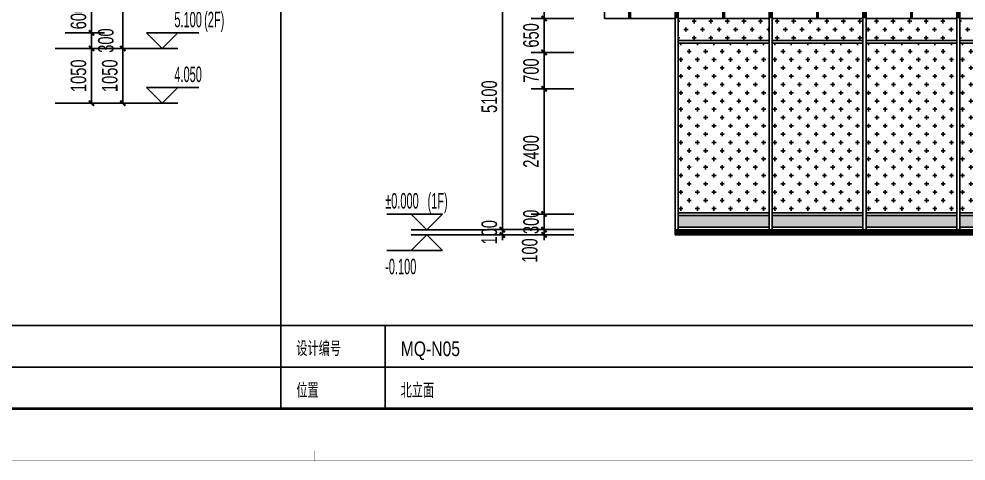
# Model space of a CAD drawing. Extents: x -483182 to 812890, y -390528 to -214858.
# Drawn here: x -173496 to -155345, y -353794 to -345316 of the extents above; entities that cross this region are included whole.
import ezdxf

# ---------------------------------------------------------------- set-up
doc = ezdxf.new("R2010")
doc.units = 0
doc.header["$LTSCALE"] = 1000
doc.header["$MEASUREMENT"] = 0
doc.linetypes.add('ACAD_ISO05W100', pattern=[34, 24, -3, 0.5, -3, 0.5, -3])
for name, color, linetype in [('01-标注_尺寸', 124, 'Continuous'), ('01-标注_标高', 200, 'Continuous'), ('01-标注_轴线坐标', 132, 'Continuous'), ('02-TEXT_标注', 130, 'Continuous'), ('05-填充_156', 156, 'Continuous'), ('05-填充_168', 168, 'Continuous'), ('05-填充_18', 18, 'Continuous'), ('A-0-图名图例', 2, 'Continuous'), ('A-C_窗', 140, 'Continuous')]:
    doc.layers.add(name, color=color, linetype=linetype)
doc.styles.add('_TCH_DIM', font='ros.shx', dxfattribs={"width": 0.75, "bigfont": 'jd.shx'})
doc.styles.add('_TCH_DIM_T3', font='ros.shx', dxfattribs={"width": 0.705882, "bigfont": 'jd.shx'})
doc.dimstyles.new('_TCH_ARCH&&100', dxfattribs={"dimtxt": 297.5, "dimasz": 100, "dimexe": 250, "dimexo": 300, "dimgap": 100, "dimtad": 1, "dimdec": 0, "dimzin": 0, "dimdsep": 46, "dimtxsty": '_TCH_DIM_T3', "dimblk": 'ARCHTICK', "dimcen": 0.09, "dimclrt": 7, "dimazin": 2, "dimtfac": 1, "dimtdec": 0, "dimtix": 1, "dimtmove": 2, "dimatfit": 3, "dimfxl": 0, "dimtolj": 1, "dimtzin": 0, "dimarcsym": 0})

# ---------------------------------------------------------------- blocks, each defined once
blk = doc.blocks.new('*U92')
at = {"layer": '05-填充_168'}
h = blk.add_hatch(color=256, dxfattribs=at)
h.dxf.hatch_style = 1
h.paths.add_polyline_path([(0, 50), (1740, 50), (1740, 275), (0, 275)])
for points in [[(0, 325), (1740, 325)], [(0, 275), (1740, 275)], [(0, 50), (1740, 50)], [(0, 0), (1740, 0)]]:
    blk.add_lwpolyline(points)
blk.add_lwpolyline([(0, 50), (1740, 50), (1740, 275), (0, 275)], close=True)
blk = doc.blocks.new('*U434')
at = {"layer": '05-填充_156'}
h = blk.add_hatch(dxfattribs=at)
h.set_pattern_fill('CROSS', color=136, scale=100)
h.set_pattern_definition([(0, (-427135.5, 318054.43), (158.75, 158.75), [79.375, -238.125]), (90, (-427095.81, 318014.74), (-158.75, 158.75), [79.375, -238.125])])
h.paths.add_polyline_path([(0, 50), (1740, 50), (1740, 475), (0, 475)])
blk.add_lwpolyline([(0, 50), (1740, 50), (1740, 475), (0, 475)], close=True)
for points in [[(0, 50), (1740, 50)], [(0, 0), (1740, 0)]]:
    blk.add_lwpolyline(points)
blk = doc.blocks.new('tjuytduj')
at = {"layer": '05-填充_156'}
h = blk.add_hatch(dxfattribs=at)
h.set_pattern_fill('CROSS', color=136, scale=100)
h.set_pattern_definition([(0, (-427075.5, 321129.43), (158.75, 158.75), [79.375, -238.125]), (90, (-427035.81, 321089.74), (-158.75, 158.75), [79.375, -238.125])])
h.paths.add_polyline_path([(1800, 3075), (60, 3075), (60, -175), (1800, -175)])
h = blk.add_hatch(dxfattribs=at)
h.set_pattern_fill('CROSS', color=136, scale=100)
h.set_pattern_definition([(0, (-425275.5, 321129.43), (158.75, 158.75), [79.375, -238.125]), (90, (-425235.81, 321089.74), (-158.75, 158.75), [79.375, -238.125])])
h.paths.add_polyline_path([(3600, 3075), (1860, 3075), (1860, -175), (3600, -175)])
h = blk.add_hatch(dxfattribs=at)
h.set_pattern_fill('CROSS', color=136, scale=100)
h.set_pattern_definition([(0, (-423475.5, 321129.43), (158.75, 158.75), [79.375, -238.125]), (90, (-423435.81, 321089.74), (-158.75, 158.75), [79.375, -238.125])])
h.paths.add_polyline_path([(5400, 3075), (3660, 3075), (3660, -175), (5400, -175)])
h = blk.add_hatch(dxfattribs=at)
h.set_pattern_fill('CROSS', color=136, scale=100)
h.set_pattern_definition([(0, (-421675.5, 321129.43), (158.75, 158.75), [79.375, -238.125]), (90, (-421635.81, 321089.74), (-158.75, 158.75), [79.375, -238.125])])
h.paths.add_polyline_path([(7200, 3075), (5460, 3075), (5460, -175), (7200, -175)])
at = {"layer": '05-填充_18'}
for points, const_width in [([(-870, 3550), (-870, 14700)], 60), ([(30, 3550), (30, 14700)], 60), ([(930, 3550), (930, 14700)], 60), ([(1830, 3550), (1830, 14700)], 60), ([(2730, 3550), (2730, 14700)], 60), ([(3630, 3550), (3630, 14700)], 60), ([(4530, 3550), (4530, 14700)], 60), ([(5430, 3550), (5430, 14700)], 60), ([(0, -550), (11627, -550)], 100)]:
    blk.add_lwpolyline(points, dxfattribs=dict(at, const_width=const_width))
at = {"layer": 'A-C_窗'}
for p, q in [((0, 3700), (0, -500)), ((60, 3700), (60, -500)), ((1800, 3700), (1800, -500)), ((1860, 3700), (1860, -500)), ((3600, 3700), (3600, -500)), ((3660, 3700), (3660, -500)), ((5400, 3700), (5400, -500)), ((5460, 3700), (5460, -500)), ((0, -500), (11627, -500))]:
    blk.add_line(p, q, dxfattribs=at)
blk.add_lwpolyline([(0, -600), (11627, -600), (11627, 4600), (24003, 4600), (24003, 7925), (14794, 7925), (14794, 9100), (25397, 9100), (25397, 14700), (-1350, 14700), (-1350, 3550), (0, 3550), (0, -600)], dxfattribs=at)
for name, p in [('*U434', (60, 3075)), ('*U434', (1860, 3075)), ('*U434', (3660, 3075)), ('*U434', (5460, 3075)), ('*U92', (60, -500)), ('*U92', (1860, -500)), ('*U92', (3660, -500)), ('*U92', (5460, -500))]:
    blk.add_blockref(name, p, dxfattribs=at)
blk = doc.blocks.new('图框-A1')
for points, const_width in [([(0, 0), (841, 0), (841, 594), (0, 594)], 0.05), ([(766, 584), (25, 584), (25, 10), (766, 10)], 0.5)]:
    blk.add_lwpolyline(points, close=True, dxfattribs=dict(const_width=const_width))
at = {"const_width": 0.05}
blk.add_lwpolyline([(420.5, 0), (420.5, 2)], dxfattribs=at)
blk = doc.blocks.new('_ArchTick')
at = {"color": 0, "linetype": 'ByBlock', "const_width": 0.4}
blk.add_lwpolyline([(-0.5, -0.5), (0.5, 0.5)], dxfattribs=at)
blk = doc.blocks.new('*D1906')
at = {"layer": '01-标注_尺寸', "color": 0, "lineweight": -2, "transparency": 16777216}
for p, q in [((-163423, -349357), (-164482, -349357)), ((-164232, -349357), (-164232, -349257)), ((-164232, -349457), (-164232, -349357)), ((-163423, -349457), (-164482, -349457)), ((-164232, -349457), (-164232, -349557))]:
    blk.add_line(p, q, dxfattribs=at)
at = {"layer": 'Defpoints', "color": 0, "transparency": 16777216}
for p in [(-164232, -349357), (-163123, -349357), (-163123, -349457)]:
    blk.add_point(p, dxfattribs=at)
at = {"layer": '01-标注_尺寸', "color": 0, "lineweight": -2, "transparency": 16777216, "xscale": 100, "yscale": 100, "zscale": 100}
for p, rotation in [((-164232, -349357), 270), ((-164232, -349457), 90)]:
    blk.add_blockref('_ArchTick', p, dxfattribs=dict(at, rotation=rotation))
at = {"layer": '01-标注_尺寸', "color": 7, "transparency": 16777216, "insert": (-164481, -349407), "char_height": 297.5, "attachment_point": 5, "rotation": 90, "style": '_TCH_DIM_T3'}
blk.add_mtext('\\A1;100', dxfattribs=at)
blk = doc.blocks.new('*D1907')
at = {"layer": '01-标注_尺寸', "color": 0, "lineweight": -2, "transparency": 16777216}
for p, q in [((-163423, -344257), (-164482, -344257)), ((-164232, -349357), (-164232, -344257)), ((-163423, -349357), (-164482, -349357))]:
    blk.add_line(p, q, dxfattribs=at)
at = {"layer": 'Defpoints', "color": 0, "transparency": 16777216}
for p in [(-164232, -344257), (-163123, -344257), (-163123, -349357)]:
    blk.add_point(p, dxfattribs=at)
at = {"layer": '01-标注_尺寸', "color": 0, "lineweight": -2, "transparency": 16777216, "xscale": 100, "yscale": 100, "zscale": 100}
for p, rotation in [((-164232, -344257), 90), ((-164232, -349357), 270)]:
    blk.add_blockref('_ArchTick', p, dxfattribs=dict(at, rotation=rotation))
at = {"layer": '01-标注_尺寸', "color": 7, "transparency": 16777216, "insert": (-164481, -346807), "char_height": 297.5, "attachment_point": 5, "rotation": 90, "style": '_TCH_DIM_T3'}
blk.add_mtext('\\A1;5100', dxfattribs=at)
blk = doc.blocks.new('*D1911')
at = {"layer": '01-标注_尺寸', "color": 0, "lineweight": -2, "transparency": 16777216}
for p, q in [((-162859, -349357), (-163682, -349357)), ((-163432, -349357), (-163432, -349257)), ((-163432, -349457), (-163432, -349357)), ((-162859, -349457), (-163682, -349457)), ((-163432, -349457), (-163432, -349557))]:
    blk.add_line(p, q, dxfattribs=at)
at = {"layer": 'Defpoints', "color": 0, "transparency": 16777216}
for p in [(-163432, -349357), (-162559, -349357), (-162559, -349457)]:
    blk.add_point(p, dxfattribs=at)
at = {"layer": '01-标注_尺寸', "color": 0, "lineweight": -2, "transparency": 16777216, "xscale": 100, "yscale": 100, "zscale": 100}
for p, rotation in [((-163432, -349357), 270), ((-163432, -349457), 90)]:
    blk.add_blockref('_ArchTick', p, dxfattribs=dict(at, rotation=rotation))
at = {"layer": '01-标注_尺寸', "color": 7, "transparency": 16777216, "insert": (-163707, -349757), "char_height": 297.5, "attachment_point": 5, "rotation": 90, "style": '_TCH_DIM_T3'}
blk.add_mtext('\\A1;100', dxfattribs=at)
blk = doc.blocks.new('*D1912')
at = {"layer": '01-标注_尺寸', "color": 0, "lineweight": -2, "transparency": 16777216}
for p, q in [((-163432, -349057), (-163432, -348957)), ((-162859, -349057), (-163682, -349057)), ((-163432, -349357), (-163432, -349057)), ((-162859, -349357), (-163682, -349357)), ((-163432, -349357), (-163432, -349457))]:
    blk.add_line(p, q, dxfattribs=at)
at = {"layer": 'Defpoints', "color": 0, "transparency": 16777216}
for p in [(-163432, -349057), (-162559, -349057), (-162559, -349357)]:
    blk.add_point(p, dxfattribs=at)
at = {"layer": '01-标注_尺寸', "color": 0, "lineweight": -2, "transparency": 16777216, "xscale": 100, "yscale": 100, "zscale": 100}
for p, rotation in [((-163432, -349057), 270), ((-163432, -349357), 90)]:
    blk.add_blockref('_ArchTick', p, dxfattribs=dict(at, rotation=rotation))
at = {"layer": '01-标注_尺寸', "color": 7, "transparency": 16777216, "insert": (-163681, -349207), "char_height": 297.5, "attachment_point": 5, "rotation": 90, "style": '_TCH_DIM_T3'}
blk.add_mtext('\\A1;300', dxfattribs=at)
blk = doc.blocks.new('*D1913')
at = {"layer": '01-标注_尺寸', "color": 0, "lineweight": -2, "transparency": 16777216}
for p, q in [((-162859, -346657), (-163682, -346657)), ((-163432, -349057), (-163432, -346657)), ((-162859, -349057), (-163682, -349057))]:
    blk.add_line(p, q, dxfattribs=at)
at = {"layer": 'Defpoints', "color": 0, "transparency": 16777216}
for p in [(-163432, -346657), (-162559, -346657), (-162559, -349057)]:
    blk.add_point(p, dxfattribs=at)
at = {"layer": '01-标注_尺寸', "color": 0, "lineweight": -2, "transparency": 16777216, "xscale": 100, "yscale": 100, "zscale": 100}
for p, rotation in [((-163432, -346657), 90), ((-163432, -349057), 270)]:
    blk.add_blockref('_ArchTick', p, dxfattribs=dict(at, rotation=rotation))
at = {"layer": '01-标注_尺寸', "color": 7, "transparency": 16777216, "insert": (-163681, -347857), "char_height": 297.5, "attachment_point": 5, "rotation": 90, "style": '_TCH_DIM_T3'}
blk.add_mtext('\\A1;2400', dxfattribs=at)
blk = doc.blocks.new('*D1914')
at = {"layer": '01-标注_尺寸', "color": 0, "lineweight": -2, "transparency": 16777216}
for p, q in [((-162859, -345957), (-163682, -345957)), ((-163432, -346657), (-163432, -345957)), ((-162859, -346657), (-163682, -346657))]:
    blk.add_line(p, q, dxfattribs=at)
at = {"layer": 'Defpoints', "color": 0, "transparency": 16777216}
for p in [(-163432, -345957), (-162559, -345957), (-162559, -346657)]:
    blk.add_point(p, dxfattribs=at)
at = {"layer": '01-标注_尺寸', "color": 0, "lineweight": -2, "transparency": 16777216, "xscale": 100, "yscale": 100, "zscale": 100}
for p, rotation in [((-163432, -345957), 90), ((-163432, -346657), 270)]:
    blk.add_blockref('_ArchTick', p, dxfattribs=dict(at, rotation=rotation))
at = {"layer": '01-标注_尺寸', "color": 7, "transparency": 16777216, "insert": (-163681, -346307), "char_height": 297.5, "attachment_point": 5, "rotation": 90, "style": '_TCH_DIM_T3'}
blk.add_mtext('\\A1;700', dxfattribs=at)
blk = doc.blocks.new('*D1915')
at = {"layer": '01-标注_尺寸', "color": 0, "lineweight": -2, "transparency": 16777216}
for p, q in [((-162859, -345307), (-163682, -345307)), ((-163432, -345957), (-163432, -345307)), ((-162859, -345957), (-163682, -345957))]:
    blk.add_line(p, q, dxfattribs=at)
at = {"layer": 'Defpoints', "color": 0, "transparency": 16777216}
for p in [(-163432, -345307), (-162559, -345307), (-162559, -345957)]:
    blk.add_point(p, dxfattribs=at)
at = {"layer": '01-标注_尺寸', "color": 0, "lineweight": -2, "transparency": 16777216, "xscale": 100, "yscale": 100, "zscale": 100}
for p, rotation in [((-163432, -345307), 90), ((-163432, -345957), 270)]:
    blk.add_blockref('_ArchTick', p, dxfattribs=dict(at, rotation=rotation))
at = {"layer": '01-标注_尺寸', "color": 7, "transparency": 16777216, "insert": (-163681, -345632), "char_height": 297.5, "attachment_point": 5, "rotation": 90, "style": '_TCH_DIM_T3'}
blk.add_mtext('\\A1;650', dxfattribs=at)
blk = doc.blocks.new('*D1916')
at = {"layer": '01-标注_尺寸', "color": 0, "lineweight": -2, "transparency": 16777216}
for p, q in [((-162859, -344257), (-163682, -344257)), ((-163432, -345307), (-163432, -344257)), ((-162859, -345307), (-163682, -345307))]:
    blk.add_line(p, q, dxfattribs=at)
at = {"layer": 'Defpoints', "color": 0, "transparency": 16777216}
for p in [(-163432, -344257), (-162559, -344257), (-162559, -345307)]:
    blk.add_point(p, dxfattribs=at)
at = {"layer": '01-标注_尺寸', "color": 0, "lineweight": -2, "transparency": 16777216, "xscale": 100, "yscale": 100, "zscale": 100}
for p, rotation in [((-163432, -344257), 90), ((-163432, -345307), 270)]:
    blk.add_blockref('_ArchTick', p, dxfattribs=dict(at, rotation=rotation))
at = {"layer": '01-标注_尺寸', "color": 7, "transparency": 16777216, "insert": (-163681, -344782), "char_height": 297.5, "attachment_point": 5, "rotation": 90, "style": '_TCH_DIM_T3'}
blk.add_mtext('\\A1;1050', dxfattribs=at)
blk = doc.blocks.new('*D1928')
at = {"layer": '01-标注_轴线坐标', "color": 0, "lineweight": -2, "transparency": 16777216}
for p, q in [((-172804, -345881), (-171255, -345881)), ((-171505, -346931), (-171505, -345881)), ((-172804, -346931), (-171255, -346931))]:
    blk.add_line(p, q, dxfattribs=at)
at = {"layer": 'Defpoints', "color": 0, "transparency": 16777216}
for p in [(-173104, -345881), (-171505, -345881), (-173104, -346931)]:
    blk.add_point(p, dxfattribs=at)
at = {"layer": '01-标注_轴线坐标', "color": 0, "lineweight": -2, "transparency": 16777216, "xscale": 100, "yscale": 100, "zscale": 100}
for p, rotation in [((-171505, -345881), 90), ((-171505, -346931), 270)]:
    blk.add_blockref('_ArchTick', p, dxfattribs=dict(at, rotation=rotation))
at = {"layer": '01-标注_轴线坐标', "color": 7, "transparency": 16777216, "insert": (-171754, -346406), "char_height": 297.5, "attachment_point": 5, "rotation": 90, "style": '_TCH_DIM_T3'}
blk.add_mtext('\\A1;1050', dxfattribs=at)
blk = doc.blocks.new('*D1929')
at = {"layer": '01-标注_轴线坐标', "color": 0, "lineweight": -2, "transparency": 16777216}
for p, q in [((-172804, -341381), (-171255, -341381)), ((-171505, -345881), (-171505, -341381)), ((-172804, -345881), (-171255, -345881))]:
    blk.add_line(p, q, dxfattribs=at)
at = {"layer": 'Defpoints', "color": 0, "transparency": 16777216}
for p in [(-173104, -341381), (-171505, -341381), (-173104, -345881)]:
    blk.add_point(p, dxfattribs=at)
at = {"layer": '01-标注_轴线坐标', "color": 0, "lineweight": -2, "transparency": 16777216, "xscale": 100, "yscale": 100, "zscale": 100}
for p, rotation in [((-171505, -341381), 90), ((-171505, -345881), 270)]:
    blk.add_blockref('_ArchTick', p, dxfattribs=dict(at, rotation=rotation))
at = {"layer": '01-标注_轴线坐标', "color": 7, "transparency": 16777216, "insert": (-171754, -343631), "char_height": 297.5, "attachment_point": 5, "rotation": 90, "style": '_TCH_DIM_T3'}
blk.add_mtext('\\A1;4500', dxfattribs=at)
blk = doc.blocks.new('*D1932')
at = {"layer": '01-标注_尺寸', "color": 0, "lineweight": -2, "transparency": 16777216}
for p, q in [((-172613, -345881), (-171855, -345881)), ((-172105, -346931), (-172105, -345881)), ((-172613, -346931), (-171855, -346931))]:
    blk.add_line(p, q, dxfattribs=at)
at = {"layer": 'Defpoints', "color": 0, "transparency": 16777216}
for p in [(-172913, -345881), (-172105, -345881), (-172913, -346931)]:
    blk.add_point(p, dxfattribs=at)
at = {"layer": '01-标注_尺寸', "color": 0, "lineweight": -2, "transparency": 16777216, "xscale": 100, "yscale": 100, "zscale": 100}
for p, rotation in [((-172105, -345881), 90), ((-172105, -346931), 270)]:
    blk.add_blockref('_ArchTick', p, dxfattribs=dict(at, rotation=rotation))
at = {"layer": '01-标注_尺寸', "color": 7, "transparency": 16777216, "insert": (-172354, -346406), "char_height": 297.5, "attachment_point": 5, "rotation": 90, "style": '_TCH_DIM_T3'}
blk.add_mtext('\\A1;1050', dxfattribs=at)
blk = doc.blocks.new('*D1933')
at = {"layer": '01-标注_尺寸', "color": 0, "lineweight": -2, "transparency": 16777216}
for p, q in [((-172613, -345581), (-171855, -345581)), ((-172105, -345881), (-172105, -345581)), ((-172613, -345881), (-171855, -345881))]:
    blk.add_line(p, q, dxfattribs=at)
at = {"layer": 'Defpoints', "color": 0, "transparency": 16777216}
for p in [(-172913, -345581), (-172105, -345581), (-172913, -345881)]:
    blk.add_point(p, dxfattribs=at)
at = {"layer": '01-标注_尺寸', "color": 0, "lineweight": -2, "transparency": 16777216, "xscale": 100, "yscale": 100, "zscale": 100}
for p, rotation in [((-172105, -345581), 90), ((-172105, -345881), 270)]:
    blk.add_blockref('_ArchTick', p, dxfattribs=dict(at, rotation=rotation))
at = {"layer": '01-标注_尺寸', "color": 7, "transparency": 16777216, "insert": (-171830, -345731), "char_height": 297.5, "attachment_point": 5, "rotation": 90, "style": '_TCH_DIM_T3'}
blk.add_mtext('\\A1;300', dxfattribs=at)
blk = doc.blocks.new('*D1934')
at = {"layer": '01-标注_尺寸', "color": 0, "lineweight": -2, "transparency": 16777216}
for p, q in [((-172613, -344981), (-171855, -344981)), ((-172105, -345581), (-172105, -344981)), ((-172613, -345581), (-171855, -345581))]:
    blk.add_line(p, q, dxfattribs=at)
at = {"layer": 'Defpoints', "color": 0, "transparency": 16777216}
for p in [(-172913, -344981), (-172105, -344981), (-172913, -345581)]:
    blk.add_point(p, dxfattribs=at)
at = {"layer": '01-标注_尺寸', "color": 0, "lineweight": -2, "transparency": 16777216, "xscale": 100, "yscale": 100, "zscale": 100}
for p, rotation in [((-172105, -344981), 90), ((-172105, -345581), 270)]:
    blk.add_blockref('_ArchTick', p, dxfattribs=dict(at, rotation=rotation))
at = {"layer": '01-标注_尺寸', "color": 7, "transparency": 16777216, "insert": (-172354, -345281), "char_height": 297.5, "attachment_point": 5, "rotation": 90, "style": '_TCH_DIM_T3'}
blk.add_mtext('\\A1;600', dxfattribs=at)

msp = doc.modelspace()

# ---------------------------------------------------------------- linework, layer by layer
msp.add_lwpolyline([(-160861.5, -348482.4), (-160861.5, -348432.4)])
at = {"layer": '01-标注_标高'}
for p, q in [((-170751.1, -345881.1), (-171051.1, -345581.1)), ((-171051.1, -345581.1), (-170046.6, -345581.1)), ((-170751.1, -345881.1), (-170451.1, -345581.1)), ((-171255.1, -345881.1), (-170451.1, -345881.1)), ((-170751.1, -346931.1), (-171051.1, -346631.1)), ((-171051.1, -346631.1), (-170046.6, -346631.1)), ((-170751.1, -346931.1), (-170451.1, -346631.1)), ((-171255.1, -346931.1), (-170451.1, -346931.1)), ((-165380.6, -349057.4), (-166447.6, -349057.4)), ((-165680.6, -349357.4), (-165980.6, -349057.4)), ((-165680.6, -349357.4), (-165380.6, -349057.4)), ((-164482.1, -349357.4), (-165980.6, -349357.4)), ((-165680.6, -349457.4), (-165980.6, -349757.4)), ((-164482.1, -349457.4), (-165980.6, -349457.4)), ((-165680.6, -349457.4), (-165380.6, -349757.4)), ((-165380.6, -349757.4), (-166447.6, -349757.4))]:
    msp.add_line(p, q, dxfattribs=at)
at = {"layer": 'A-0-图名图例'}
for p, q in [((-168480, -352791.9), (-168480, -330991.9)), ((-207380, -351191.9), (-133280, -351191.9)), ((-166480, -351191.9), (-166480, -352791.9)), ((-207380, -351991.9), (-133280, -351991.9)), ((-207380, -352791.9), (-133280, -352791.9))]:
    msp.add_line(p, q, dxfattribs=at)

# ---------------------------------------------------------------- block references
at = {"xscale": 100, "yscale": 100, "zscale": 100}
msp.add_blockref('图框-A1', (-209880, -353791.9), dxfattribs=at)
at = {"layer": 'A-C_窗'}
msp.add_blockref('tjuytduj', (-160921.5, -348857.4), dxfattribs=at)

# ---------------------------------------------------------------- texts
at = {"layer": '02-TEXT_标注', "style": '_TCH_DIM', "width": 0.529412}
for s, p in [('5.100', (-170517.6, -345476.1)), ('(2F)', (-169946.6, -345476.1)), ('4.050', (-170517.6, -346526.1)), ('%%P0.000', (-166477.6, -348952.4)), ('(1F)', (-165665.4, -348952.4)), ('-0.100', (-166477.6, -350212.4))]:
    msp.add_text(s, height=297.5, dxfattribs=at).set_placement(p)
at = {"layer": '02-TEXT_标注', "linetype": 'ACAD_ISO05W100', "style": '_TCH_DIM', "width": 0.8}
for s, p in [('设计编号', (-168180, -351780.4)), ('MQ-N05', (-166180, -351781.9)), ('位置', (-168180, -352581.9)), ('北立面', (-166180, -352581.9))]:
    msp.add_text(s, height=281.25, dxfattribs=at).set_placement(p)

# ---------------------------------------------------------------- dimensions: what is measured, and where the dimension line sits
at = {"layer": '01-标注_尺寸'}
for p1, p2, distance, picture, middle in [((-163123.5, -349357.4), (-163123.5, -344257.4), 1108.7, '*D1907', (-164480.9, -346807.4)), ((-162559.3, -345307.4), (-162559.3, -344257.4), 872.8, '*D1916', (-163680.9, -344782.4)), ((-172912.6, -345581.1), (-172912.6, -344981.1), -807.5, '*D1934', (-172353.9, -345281.1)), ((-162559.3, -345957.4), (-162559.3, -345307.4), 872.8, '*D1915', (-163680.9, -345632.4)), ((-172912.6, -346931.1), (-172912.6, -345881.1), -807.5, '*D1932', (-172353.9, -346406.1)), ((-162559.3, -346657.4), (-162559.3, -345957.4), 872.8, '*D1914', (-163680.9, -346307.4)), ((-162559.3, -349057.4), (-162559.3, -346657.4), 872.8, '*D1913', (-163680.9, -347857.4)), ((-162559.3, -349357.4), (-162559.3, -349057.4), 872.8, '*D1912', (-163680.9, -349207.4)), ((-163123.5, -349457.4), (-163123.5, -349357.4), 1108.7, '*D1906', (-164480.9, -349407.4))]:
    dim = msp.add_aligned_dim(p1=p1, p2=p2, distance=distance, dimstyle='_TCH_ARCH&&100', dxfattribs=at)
    dim.commit()
    dim.dimension.update_dxf_attribs({"geometry": picture, "text_midpoint": middle})
for base, p1, p2, picture, middle in [((-172105.1, -345581.1), (-172912.6, -345881.1), (-172912.6, -345581.1), '*D1933', (-171830.1, -345731.1)), ((-163432.1, -349357.4), (-162559.3, -349457.4), (-162559.3, -349357.4), '*D1911', (-163707.1, -349757.4))]:
    dim = msp.add_linear_dim(base=base, p1=p1, p2=p2, angle=90, dimstyle='_TCH_ARCH&&100', dxfattribs=at)
    dim.commit()
    dim.dimension.update_dxf_attribs({"geometry": picture, "text_midpoint": middle, "dimtype": 161})
at = {"layer": '01-标注_轴线坐标'}
for p1, p2, picture, middle in [((-173104.3, -345881.1), (-173104.3, -341381.1), '*D1929', (-171753.9, -343631.1)), ((-173104.3, -346931.1), (-173104.3, -345881.1), '*D1928', (-171753.9, -346406.1))]:
    dim = msp.add_aligned_dim(p1=p1, p2=p2, distance=-1599.2, dimstyle='_TCH_ARCH&&100', dxfattribs=at)
    dim.commit()
    dim.dimension.update_dxf_attribs({"geometry": picture, "text_midpoint": middle})

doc.saveas('drawing.dxf')
